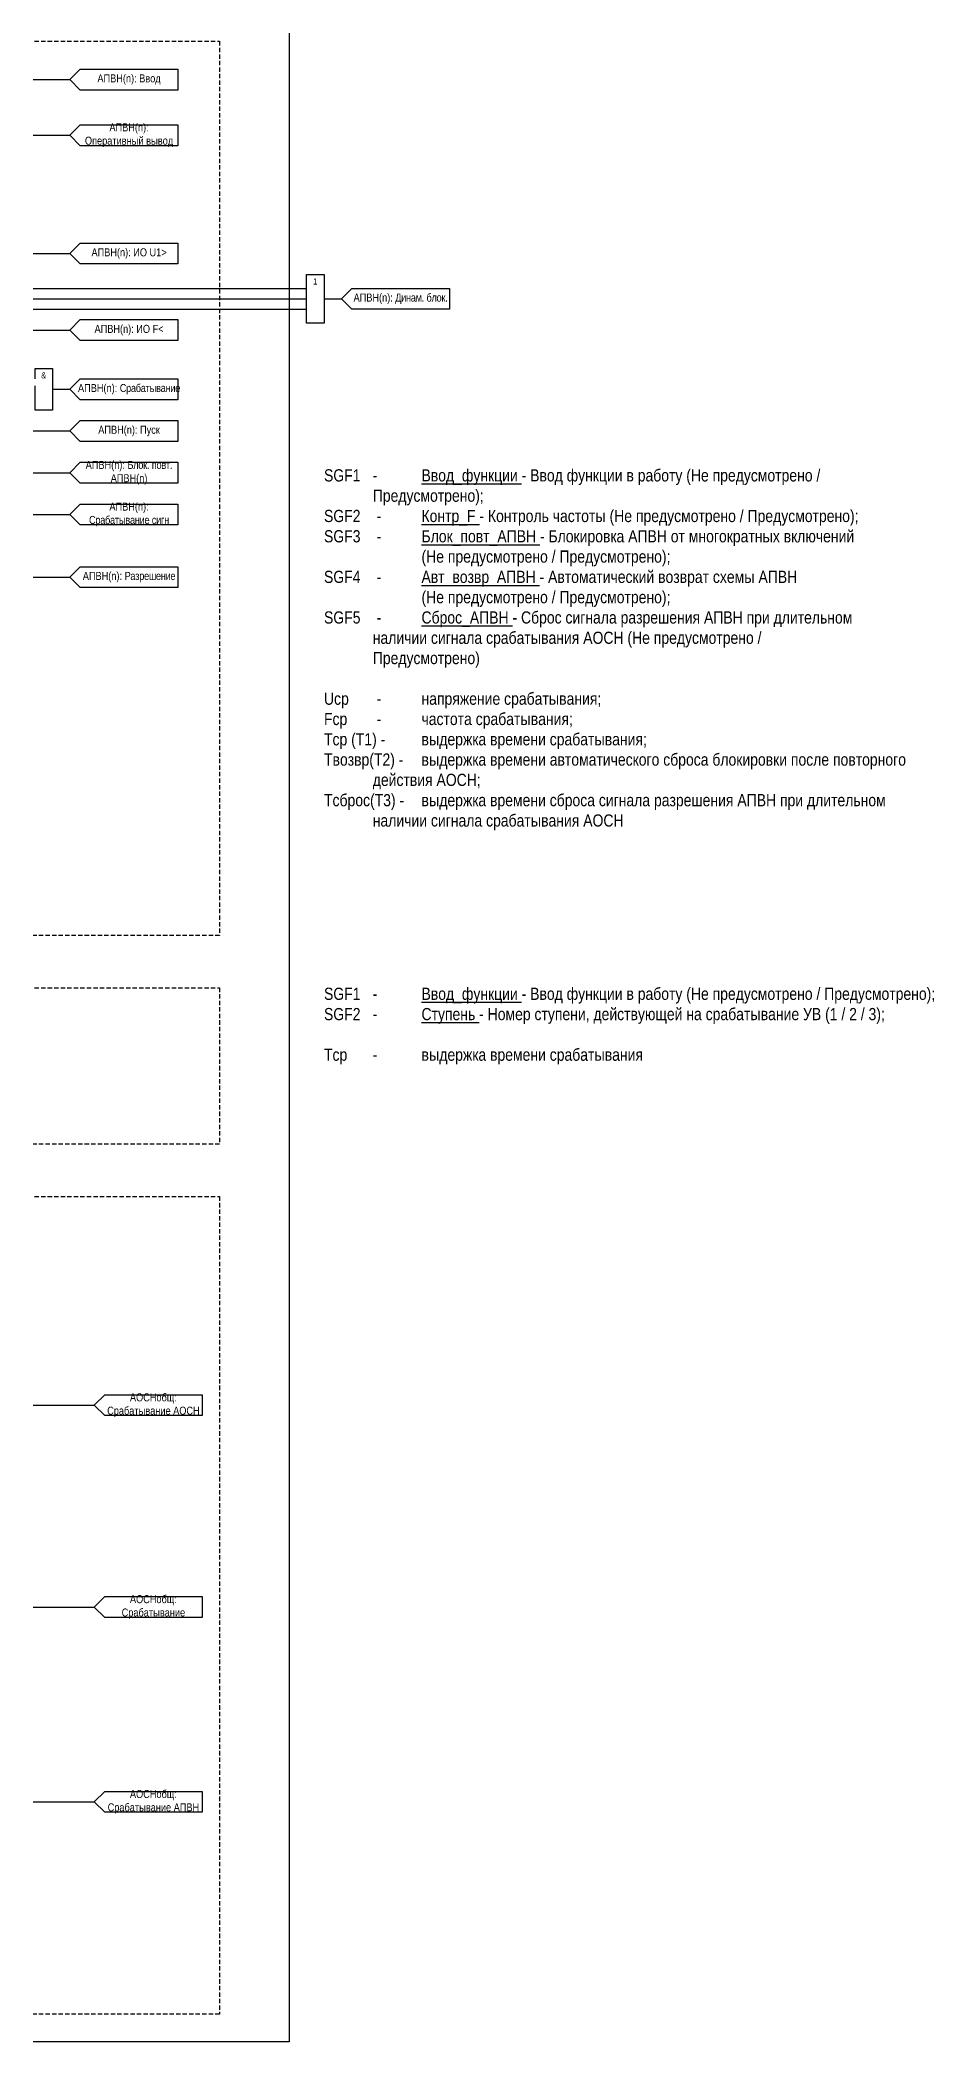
# Model space of a CAD drawing. Header units: millimetres. Extents: x -1017 to 1389, y -932 to 1669.
# Drawn here: x 218 to 475, y 0 to 575 of the extents above; entities that cross this region are included whole.
import ezdxf

# ---------------------------------------------------------------- set-up
doc = ezdxf.new("R2010")
doc.units = ezdxf.units.MM
doc.linetypes.add('штриховая2', pattern=[0.375, 0.25, -0.125])
doc.layers.add('Непечатный', color=6, linetype='Continuous', plot=False)
doc.layers.add('Основная', color=7, linetype='Continuous')
doc.styles.add('2.5_Gost_RD', font='ARIALN.TTF', dxfattribs={"height": 2.5})
doc.styles.add('3.5_Gost_RD', font='ARIALN.TTF', dxfattribs={"height": 3.5})

msp = doc.modelspace()

# ---------------------------------------------------------------- linework, layer by layer
at = {"color": 3, "ltscale": 100}
msp.add_lwpolyline([(0, 908), (290, 908), (290, 0), (0, 0)], close=True, dxfattribs=at)
at = {"layer": 'Непечатный', "ltscale": 100}
for p, q in [((177, 504), (295, 504)), ((180, 501), (295, 501)), ((183, 498), (295, 498))]:
    msp.add_line(p, q, dxfattribs=at)
at = {"layer": 'Основная', "ltscale": 100}
for p, q in [((172, 451), (227, 451)), ((172, 421), (227, 421))]:
    msp.add_line(p, q, dxfattribs=at)
at = {"layer": 'Основная', "linetype": 'штриховая2', "ltscale": 5}
for points in [[(20, 575), (270, 575), (270, 318), (20, 318)], [(20, 303), (270, 303), (270, 258), (20, 258)], [(20, 243), (270, 243), (270, 8), (20, 8)]]:
    msp.add_lwpolyline(points, close=True, dxfattribs=at)
at = {"layer": 'Основная', "ltscale": 100}
for points in [[(112, 564), (227, 564)], [(112, 548), (112, 548), (112, 548), (227, 548)], [(112, 514), (227, 514)], [(117, 492), (227, 492)], [(217, 478), (217, 481), (222, 481), (222, 469), (217, 469), (217, 476)], [(222, 475), (227, 475)], [(197, 463), (227, 463)], [(212, 439), (227, 439)], [(102, 183), (234, 183)], [(122, 125), (234, 125)], [(102, 69), (234, 69)]]:
    msp.add_lwpolyline(points, dxfattribs=at)
for points in [[(258, 567), (258, 561), (230, 561), (227, 564), (230, 567)], [(258, 551), (258, 545), (230, 545), (227, 548), (230, 551)], [(258, 517), (258, 511), (230, 511), (227, 514), (230, 517)], [(258, 495), (258, 489), (230, 489), (227, 492), (230, 495)], [(258, 478), (258, 472), (230, 472), (227, 475), (230, 478)], [(258, 466), (258, 460), (230, 460), (227, 463), (230, 466)], [(258, 454), (258, 448), (230, 448), (227, 451), (230, 454)], [(258, 442), (258, 436), (230, 436), (227, 439), (230, 442)], [(258, 424), (258, 418), (230, 418), (227, 421), (230, 424)], [(265, 186), (265, 180), (237, 180), (234, 183), (237, 186)], [(265, 128), (265, 122), (237, 122), (234, 125), (237, 128)], [(265, 72), (265, 66), (237, 66), (234, 69), (237, 72)]]:
    msp.add_lwpolyline(points, close=True, dxfattribs=at)
at = {"layer": 'Основная', "color": 6, "ltscale": 100}
for points in [[(295, 508), (300, 508), (300, 494), (295, 494)], [(336, 504), (336, 498), (308, 498), (305, 501), (308, 504)]]:
    msp.add_lwpolyline(points, close=True, dxfattribs=at)
msp.add_lwpolyline([(300, 501), (305, 501)], dxfattribs=at)

# ---------------------------------------------------------------- texts
at = {"color": 30, "ltscale": 100, "char_height": 3.5, "attachment_point": 1, "style": '3.5_Gost_RD'}
for s, insert, width in [('SGF1^I-^I{\\LВвод_функции} - Ввод функции в работу (Не предусмотрено /^I^I^I^IПредусмотрено);\\PSGF2^I - ^I{\\LКонтр_F} - Контроль частоты (Не предусмотрено / Предусмотрено); \\PSGF3^I - ^I{\\LБлок_повт_АПВН} - Блокировка АПВН от многократных включений ^J^I^I(Не предусмотрено / Предусмотрено);\\PSGF4^I - ^I{\\LАвт_возвр_АПВН} - Автоматический возврат схемы АПВН ^J^I^I(Не предусмотрено / Предусмотрено);\\PSGF5^I - ^I{\\LСброс_АПВН} - Сброс сигнала разрешения АПВН при длительном ^I^I^I^Iналичии сигнала срабатывания АОСН (Не предусмотрено / ^I^I^I^IПредусмотрено)\\P\\PUср^I - ^Iнапряжение срабатывания;\\PFср^I - ^Iчастота срабатывания;\\PTср (T1) - ^Iвыдержка времени срабатывания;\\PTвозвр(T2) -^Iвыдержка времени автоматического сброса блокировки после повторного ^I^Iдействия АОСН;\\PTсброс(T3) -^Iвыдержка времени сброса сигнала разрешения АПВН при длительном ^I^I^Iналичии сигнала срабатывания АОСН ', (300, 452), 175), ('SGF1^I-^I{\\LВвод_функции} - Ввод функции в работу (Не предусмотрено / Предусмотрено);\\PSGF2^I-^I{\\LСтупень} - Номер ступени, действующей на срабатывание УВ (1 / 2 / 3);{\\C3;\\P}\\PTср^I- ^Iвыдержка времени срабатывания', (300, 303), 176)]:
    msp.add_mtext(s, dxfattribs=dict(at, insert=insert, width=width))
at = {"layer": 'Основная', "ltscale": 100, "attachment_point": 5, "style": '2.5_Gost_RD'}
for s, insert, char_height, width in [('АПВН(n): Ввод', (244, 564), 2.3, 28), ('&', (219.5, 479), 1.8, 5)]:
    msp.add_mtext(s, dxfattribs=dict(at, insert=insert, char_height=char_height, width=width))
at = {"layer": 'Основная', "color": 0, "ltscale": 100, "char_height": 2.3, "width": 28, "attachment_point": 5, "style": '2.5_Gost_RD'}
for s, insert in [('{\\C256;АПВН(n): Оперативный вывод}', (244, 548)), ('{\\C256;АПВН(n): ИО U1>}', (244, 514)), ('{\\C256;АПВН(n): ИО F<}', (244, 492)), ('{\\C256;АПВН(n): \\T0.95;Срабатывание}', (244, 475)), ('{\\C256;АПВН(n): Пуск}', (244, 463)), ('{\\C256;АПВН(n): \\T0.95;Блок. повт.\\T1; АПВН(n) }', (244, 451)), ('{\\C256;АПВН(n): \\T0.95;Срабатывание сигн}', (244, 439)), ('{\\C256;АПВН(n): \\T0.95;Разрешение}', (244, 421)), ('{\\C256;АОСНобщ: Срабатывание АОСН}', (251, 183)), ('{\\C256;АОСНобщ: Срабатывание}', (251, 125)), ('{\\C256;АОСНобщ: Срабатывание АПВН}', (251, 69))]:
    msp.add_mtext(s, dxfattribs=dict(at, insert=insert))
at = {"layer": 'Основная', "color": 6, "ltscale": 100, "attachment_point": 5, "style": '2.5_Gost_RD'}
for s, insert, char_height, width in [('1', (297.5, 506), 1.8, 5), ('{\\C256;АПВН(n):\\T0.95; Динам. блок.}', (322, 501), 2.3, 28)]:
    msp.add_mtext(s, dxfattribs=dict(at, insert=insert, char_height=char_height, width=width))

doc.saveas('drawing.dxf')
